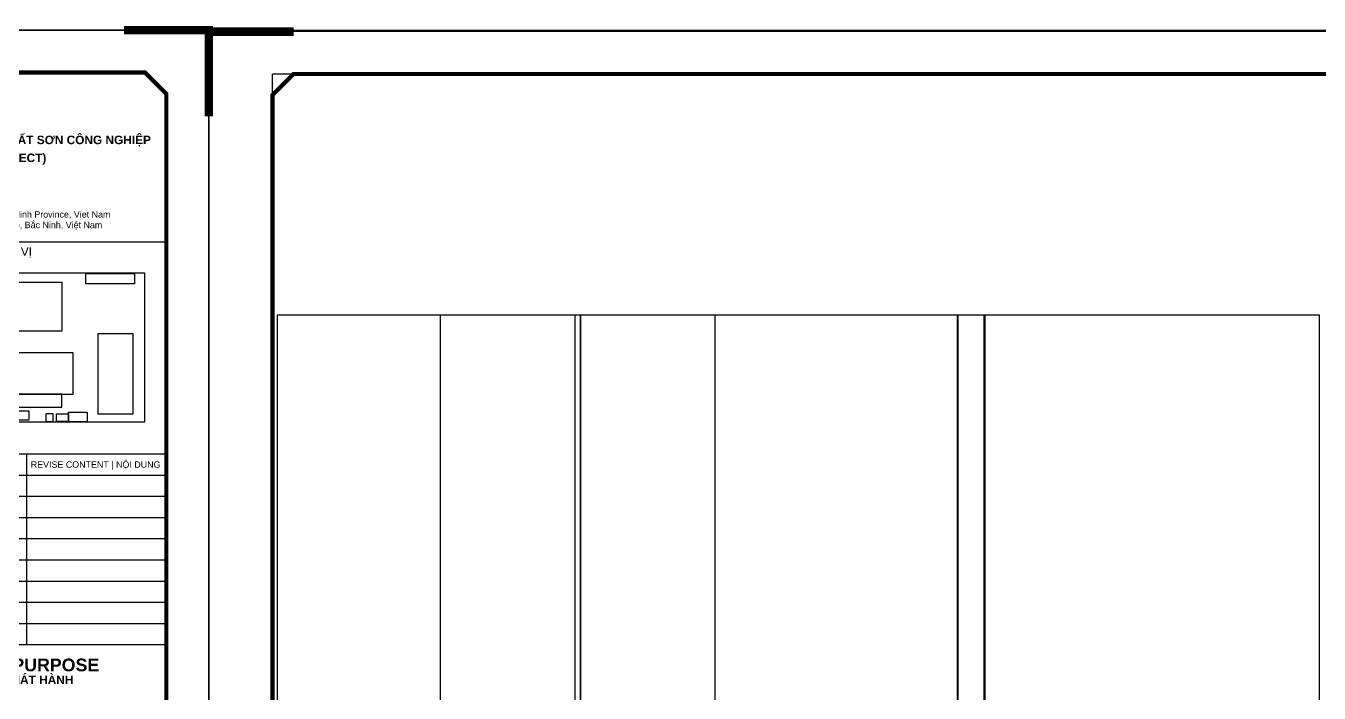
# Model space of a CAD drawing. Header units: inches. Extents: x 340055 to 349452, y -34649 to -30845.
# Drawn here: x 344817.4 to 345170.8, y -33001.1 to -32818.7 of the extents above; entities that cross this region are included whole.
import ezdxf

# ---------------------------------------------------------------- set-up
doc = ezdxf.new("R2010")
doc.units = ezdxf.units.IN
doc.header["$MEASUREMENT"] = 0
for name, color, linetype in [('3', 3, 'Continuous'), ('8', 8, 'Continuous'), ('NET IN', 3, 'Continuous')]:
    doc.layers.add(name, color=color, linetype=linetype)
for name, color, linetype, lineweight in [('TL-TIILE BLOCK A2$0$TL-TITLE BLOCK - TEXT @ 1', 7, 'Continuous', 25), ('TL-TIILE BLOCK A2$0$TL-TITLE BLOCK 1', 7, 'Continuous', 50), ('TL-TIILE BLOCK A2$0$TL-TITLE BLOCK 2', 7, 'Continuous', 25), ('TL-TITLE BLOCK - TEXT', 7, 'Continuous', 25)]:
    doc.layers.add(name, color=color, linetype=linetype, lineweight=lineweight)
doc.styles.add('TL-TIILE BLOCK A2$0$MEP-TEXT T.BLOCK 1', font='arial.ttf', dxfattribs={"height": 1.5})
doc.styles.add('TL-TIILE BLOCK A2$0$MEP-TEXT T.BLOCK 2', font='arial.ttf')
doc.styles.add('TL-TIILE BLOCK A2$0$MEP-TEXT T.BLOCK 3', font='arial.ttf', dxfattribs={"height": 3})

# ---------------------------------------------------------------- blocks, each defined once
blk = doc.blocks.new('kt kien truc 1')
at = {"layer": 'Defpoints'}
for p in [(20, 410), (15, 405)]:
    blk.add_line(p, (15, 410), dxfattribs=at)
at = {"layer": 'Defpoints', "color": 8, "const_width": 2}
for points in [[(0, 400), (0, 420), (20, 420)], [(594, 400), (594, 420), (574, 420)]]:
    blk.add_lwpolyline(points, dxfattribs=at)
at = {"layer": 'Defpoints', "color": 8}
blk.add_lwpolyline([(0, 0), (594, 0), (594, 420), (0, 420)], close=True, dxfattribs=at)
at = {"layer": 'TL-TIILE BLOCK A2$0$TL-TITLE BLOCK 1', "const_width": 1}
blk.add_lwpolyline([(20, 10), (579, 10), (584, 15), (584, 405), (579, 410), (20, 410), (15, 405), (15, 15)], close=True, dxfattribs=at)
at = {"layer": 'TL-TIILE BLOCK A2$0$TL-TITLE BLOCK 2'}
for p, q in [((584, 370), (509, 370)), ((584, 320), (509, 320)), ((584, 320), (509, 320)), ((551, 320), (551, 275)), ((584, 315), (509, 315)), ((584, 310), (509, 310)), ((584, 305), (509, 305)), ((584, 300), (509, 300)), ((584, 295), (509, 295)), ((584, 290), (509, 290)), ((584, 285), (509, 285)), ((584, 280), (509, 280)), ((584, 275), (509, 275))]:
    blk.add_line(p, q, dxfattribs=at)
at = {"layer": 'TL-TITLE BLOCK - TEXT'}
for points in [[(513.08, 362.74), (578.82, 362.74), (578.82, 327.57), (513.08, 327.57)], [(565.02, 362.59), (576.46, 362.59), (576.46, 360.17), (565.02, 360.17)], [(567.94, 348.43), (576.11, 348.43), (576.11, 329.45), (567.94, 329.45)], [(548.22, 334.18), (562.02, 334.18), (562.02, 343.86), (548.22, 343.86)], [(544.26, 331.1), (559.38, 331.1), (559.38, 334.18), (544.26, 334.18)], [(538.4, 330.18), (551.6, 330.18), (551.6, 327.98), (538.4, 327.98)], [(557.33, 329.49), (555.56, 329.49), (555.56, 327.72), (557.33, 327.72)], [(558.07, 329.49), (560.93, 329.49), (560.93, 327.69), (558.07, 327.69)], [(560.93, 329.89), (565.33, 329.89), (565.33, 327.6), (560.93, 327.6)]]:
    blk.add_lwpolyline(points, close=True, dxfattribs=at)
blk.add_lwpolyline([(545.12, 360.52), (559.34, 360.52), (559.34, 349.03), (548.86, 349.03), (548.86, 353.14), (545.12, 353.14), (545.12, 360.52)], dxfattribs=at)
at = {"layer": 'TL-TIILE BLOCK A2$0$TL-TITLE BLOCK - TEXT @ 1', "attachment_point": 1}
for s, width, insert, char_height, style in [('\\pi0.50923;{\\fArial|b1|i0|c0|p34;MỞ RỘNG XƯỞNG SẢN XUẤT SƠN CÔNG NGHIỆP}', 68.8384, (511.72, 395.1), 2, 'TL-TIILE BLOCK A2$0$MEP-TEXT T.BLOCK 3'), ('\\pi0.50924;{\\fArial|b1|i0|c0|p34;(POWER PROJECT)}', 32.1689, (528.82, 390.88), 2, 'TL-TIILE BLOCK A2$0$MEP-TEXT T.BLOCK 3'), ('ADD:^II4-1, Que Vo Industrial Park, Bac Ninh Province, Viet Nam ', 66.5482, (510.78, 377.29), 1.5, 'TL-TIILE BLOCK A2$0$MEP-TEXT T.BLOCK 1'), ('Địa chỉ: Lô I4-1, Khu công nghiệp Quế Võ, Bắc Ninh, Việt Nam', 66.5482, (510.78, 374.79), 1.5, 'TL-TIILE BLOCK A2$0$MEP-TEXT T.BLOCK 1'), ('KEY PLAN | MẶT BẰNG ĐỊNH VỊ', 66.5482, (510.78, 368.79), 2, 'TL-TIILE BLOCK A2$0$MEP-TEXT T.BLOCK 2'), ('REVISE CONTENT | NỘI DUNG', 37.618, (552.04, 318.29), 1.5, 'TL-TIILE BLOCK A2$0$MEP-TEXT T.BLOCK 1'), ('\\pi11.8638;{\\fArial|b1|i0|c0|p34;ISSUANCE PURPOSE}', 66.5482, (513.01, 271.79), 3, 'TL-TIILE BLOCK A2$0$MEP-TEXT T.BLOCK 3'), ('\\pi17.8812;{\\fArial|b1|i0|c0|p34;MỤC ĐÍCH PHÁT HÀNH}', 66.5482, (513.01, 267.79), 2, 'TL-TIILE BLOCK A2$0$MEP-TEXT T.BLOCK 2')]:
    blk.add_mtext_dynamic_manual_height_columns(s, width=width, gutter_width=15, heights=[0], dxfattribs=dict(at, insert=insert, char_height=char_height, style=style))

msp = doc.modelspace()

# ---------------------------------------------------------------- linework, layer by layer
at = {"color": 8}
for points in [[(344886.1699, -32897.6427), (345170.8389, -32897.6427), (345170.8389, -33249.2225), (344886.1699, -33249.2225)], [(344967.4755, -32897.6427), (344968.9755, -32897.6427), (344968.9755, -33249.2225), (344967.4755, -33249.2225)]]:
    msp.add_lwpolyline(points, close=True, dxfattribs=at)
at = {"layer": '3'}
for points in [[(345079.4704, -32897.6427), (345079.4704, -33039.1407), (345071.9706, -33039.1407), (345071.9706, -32897.6427)], [(345079.2204, -32897.6427), (345079.2204, -33038.8907), (345072.2206, -33038.8907), (345072.2206, -32897.6427)]]:
    msp.add_lwpolyline(points, dxfattribs=at)
at = {"layer": '8'}
for p, q in [((344930.7255, -33249.2225), (344930.7255, -32897.6427)), ((344967.4755, -33249.2225), (344967.4755, -32897.6427)), ((344968.9755, -33249.2225), (344968.9755, -32897.6427)), ((345005.7255, -33249.2225), (345005.7255, -32897.6427))]:
    msp.add_line(p, q, dxfattribs=at)
at = {"layer": 'NET IN'}
for points in [[(344178.5705, -32819.8165), (344867.3504, -32819.8165), (344867.3504, -33306.4171), (344178.5705, -33306.4171)], [(344867.3504, -32819.8165), (345556.1302, -32819.8165), (345556.1302, -33306.4171), (344867.3504, -33306.4171)]]:
    msp.add_lwpolyline(points, close=True, dxfattribs=at)

# ---------------------------------------------------------------- block references
at = {"layer": '3', "xscale": 1.159562065285868, "yscale": 1.159562065285868, "zscale": 1.159562065285868}
for p in [(344178.5705, -33306.8326), (344867.3504, -33307.2481)]:
    msp.add_blockref('kt kien truc 1', p, dxfattribs=at)

doc.saveas('drawing.dxf')
